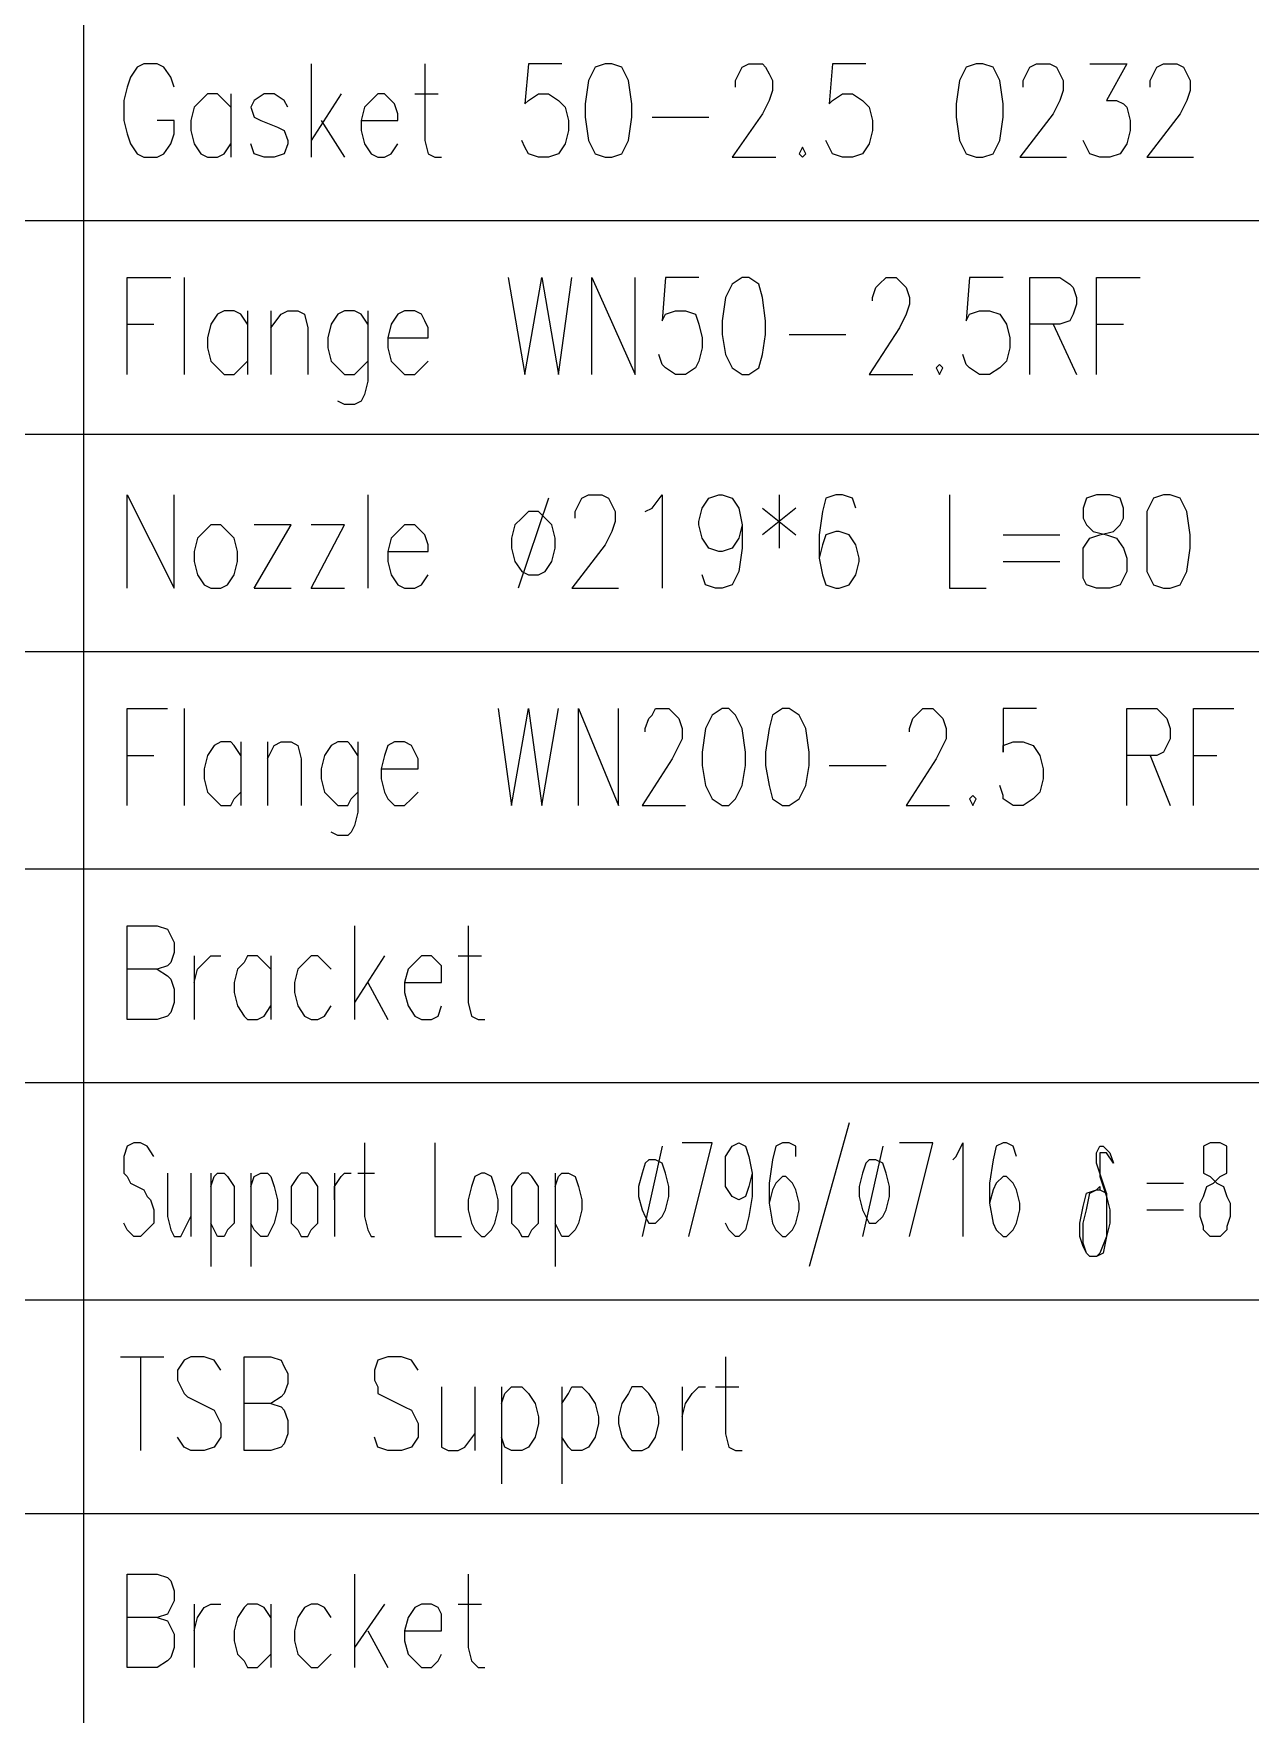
# Model space of a CAD drawing. Extents: x 13.06 to 16.25, y 9.33 to 13.85.
# Drawn here: x 15.4713 to 15.714, y 10.7747 to 11.11 of the extents above; entities that cross this region are included whole.
import ezdxf

# ---------------------------------------------------------------- set-up
doc = ezdxf.new("R2010")
doc.units = 0
doc.header["$MEASUREMENT"] = 0
doc.linetypes.add('AUSGEZOGEN', pattern=[0])
doc.layers.get('0').update_dxf_attribs({"linetype": 'AUSGEZOGEN'})

msp = doc.modelspace()

# ---------------------------------------------------------------- linework, layer by layer
for points in [[(15.48133, 11.07267), (15.48133, 11.116)], [(15.49933, 11.09933), (15.49867, 11.10133), (15.49867, 11.10133), (15.49733, 11.10333), (15.49733, 11.10333), (15.496, 11.104), (15.496, 11.104), (15.49333, 11.104), (15.49333, 11.104), (15.492, 11.10333), (15.492, 11.10333), (15.49067, 11.10133), (15.49067, 11.10133), (15.49, 11.09933), (15.49, 11.09933), (15.48933, 11.09667), (15.48933, 11.09667), (15.48933, 11.09267), (15.48933, 11.09267), (15.49, 11.09), (15.49, 11.09), (15.49067, 11.088), (15.49067, 11.088), (15.492, 11.086), (15.492, 11.086), (15.49333, 11.08533), (15.49333, 11.08533), (15.496, 11.08533), (15.496, 11.08533), (15.49733, 11.086), (15.49733, 11.086), (15.49867, 11.088), (15.49867, 11.088), (15.49933, 11.09), (15.49933, 11.09), (15.49933, 11.09267), (15.49933, 11.09267), (15.496, 11.09267)], [(15.52667, 11.104), (15.52667, 11.08533)], [(15.54933, 11.104), (15.54933, 11.08867), (15.54933, 11.08867), (15.55, 11.086), (15.55, 11.086), (15.55133, 11.08533), (15.55133, 11.08533), (15.55267, 11.08533)], [(15.57667, 11.104), (15.57, 11.104), (15.57, 11.104), (15.56933, 11.096), (15.56933, 11.096), (15.57, 11.09667), (15.57, 11.09667), (15.572, 11.098), (15.572, 11.098), (15.574, 11.098), (15.574, 11.098), (15.576, 11.09667), (15.576, 11.09667), (15.57733, 11.09533), (15.57733, 11.09533), (15.578, 11.09267), (15.578, 11.09267), (15.578, 11.09067), (15.578, 11.09067), (15.57733, 11.088), (15.57733, 11.088), (15.576, 11.086), (15.576, 11.086), (15.574, 11.08533), (15.574, 11.08533), (15.572, 11.08533), (15.572, 11.08533), (15.57, 11.086), (15.57, 11.086), (15.56933, 11.08733), (15.56933, 11.08733), (15.56867, 11.08867)], [(15.58533, 11.104), (15.58333, 11.10333), (15.58333, 11.10333), (15.582, 11.10067), (15.582, 11.10067), (15.58133, 11.096), (15.58133, 11.096), (15.58133, 11.09333), (15.58133, 11.09333), (15.582, 11.08867), (15.582, 11.08867), (15.58333, 11.086), (15.58333, 11.086), (15.58533, 11.08533), (15.58533, 11.08533), (15.58667, 11.08533), (15.58667, 11.08533), (15.58867, 11.086), (15.58867, 11.086), (15.59, 11.08867), (15.59, 11.08867), (15.59067, 11.09333), (15.59067, 11.09333), (15.59067, 11.096), (15.59067, 11.096), (15.59, 11.10067), (15.59, 11.10067), (15.58867, 11.10333), (15.58867, 11.10333), (15.58667, 11.104), (15.58667, 11.104), (15.58533, 11.104), (15.58533, 11.104)], [(15.61133, 11.09933), (15.61133, 11.10067), (15.61133, 11.10067), (15.612, 11.102), (15.612, 11.102), (15.61267, 11.10333), (15.61267, 11.10333), (15.614, 11.104), (15.614, 11.104), (15.61667, 11.104), (15.61667, 11.104), (15.61733, 11.10333), (15.61733, 11.10333), (15.618, 11.102), (15.618, 11.102), (15.61867, 11.10067), (15.61867, 11.10067), (15.61867, 11.09867), (15.61867, 11.09867), (15.618, 11.09667), (15.618, 11.09667), (15.61667, 11.094), (15.61667, 11.094), (15.61067, 11.08533), (15.61067, 11.08533), (15.61933, 11.08533)], [(15.63733, 11.104), (15.63067, 11.104), (15.63067, 11.104), (15.63, 11.096), (15.63, 11.096), (15.63067, 11.09667), (15.63067, 11.09667), (15.63267, 11.098), (15.63267, 11.098), (15.63467, 11.098), (15.63467, 11.098), (15.63667, 11.09667), (15.63667, 11.09667), (15.638, 11.09533), (15.638, 11.09533), (15.63867, 11.09267), (15.63867, 11.09267), (15.63867, 11.09067), (15.63867, 11.09067), (15.638, 11.088), (15.638, 11.088), (15.63667, 11.086), (15.63667, 11.086), (15.63467, 11.08533), (15.63467, 11.08533), (15.63267, 11.08533), (15.63267, 11.08533), (15.63067, 11.086), (15.63067, 11.086), (15.63, 11.08733), (15.63, 11.08733), (15.62933, 11.08867)], [(15.65933, 11.104), (15.65733, 11.10333), (15.65733, 11.10333), (15.656, 11.10067), (15.656, 11.10067), (15.65533, 11.096), (15.65533, 11.096), (15.65533, 11.09333), (15.65533, 11.09333), (15.656, 11.08867), (15.656, 11.08867), (15.65733, 11.086), (15.65733, 11.086), (15.65933, 11.08533), (15.65933, 11.08533), (15.66067, 11.08533), (15.66067, 11.08533), (15.66267, 11.086), (15.66267, 11.086), (15.664, 11.08867), (15.664, 11.08867), (15.66467, 11.09333), (15.66467, 11.09333), (15.66467, 11.096), (15.66467, 11.096), (15.664, 11.10067), (15.664, 11.10067), (15.66267, 11.10333), (15.66267, 11.10333), (15.66067, 11.104), (15.66067, 11.104), (15.65933, 11.104), (15.65933, 11.104)], [(15.66867, 11.09933), (15.66867, 11.10067), (15.66867, 11.10067), (15.66933, 11.102), (15.66933, 11.102), (15.67, 11.10333), (15.67, 11.10333), (15.67133, 11.104), (15.67133, 11.104), (15.674, 11.104), (15.674, 11.104), (15.67533, 11.10333), (15.67533, 11.10333), (15.676, 11.102), (15.676, 11.102), (15.67667, 11.10067), (15.67667, 11.10067), (15.67667, 11.09867), (15.67667, 11.09867), (15.676, 11.09667), (15.676, 11.09667), (15.67467, 11.094), (15.67467, 11.094), (15.668, 11.08533), (15.668, 11.08533), (15.67733, 11.08533)], [(15.682, 11.104), (15.68933, 11.104), (15.68933, 11.104), (15.68533, 11.09667), (15.68533, 11.09667), (15.68733, 11.09667), (15.68733, 11.09667), (15.68867, 11.096), (15.68867, 11.096), (15.68933, 11.09533), (15.68933, 11.09533), (15.69, 11.09267), (15.69, 11.09267), (15.69, 11.09067), (15.69, 11.09067), (15.68933, 11.088), (15.68933, 11.088), (15.688, 11.086), (15.688, 11.086), (15.686, 11.08533), (15.686, 11.08533), (15.684, 11.08533), (15.684, 11.08533), (15.682, 11.086), (15.682, 11.086), (15.68133, 11.08733), (15.68133, 11.08733), (15.68067, 11.08867)], [(15.694, 11.09933), (15.694, 11.10067), (15.694, 11.10067), (15.69467, 11.102), (15.69467, 11.102), (15.69533, 11.10333), (15.69533, 11.10333), (15.69667, 11.104), (15.69667, 11.104), (15.69933, 11.104), (15.69933, 11.104), (15.70067, 11.10333), (15.70067, 11.10333), (15.70133, 11.102), (15.70133, 11.102), (15.702, 11.10067), (15.702, 11.10067), (15.702, 11.09867), (15.702, 11.09867), (15.70133, 11.09667), (15.70133, 11.09667), (15.7, 11.094), (15.7, 11.094), (15.69333, 11.08533), (15.69333, 11.08533), (15.70267, 11.08533)], [(15.51067, 11.09533), (15.50933, 11.09667), (15.50933, 11.09667), (15.508, 11.098), (15.508, 11.098), (15.506, 11.098), (15.506, 11.098), (15.50467, 11.09667), (15.50467, 11.09667), (15.50333, 11.09533), (15.50333, 11.09533), (15.50267, 11.09267), (15.50267, 11.09267), (15.50267, 11.09067), (15.50267, 11.09067), (15.50333, 11.088), (15.50333, 11.088), (15.50467, 11.086), (15.50467, 11.086), (15.506, 11.08533), (15.506, 11.08533), (15.508, 11.08533), (15.508, 11.08533), (15.50933, 11.086), (15.50933, 11.086), (15.51067, 11.088)], [(15.51067, 11.098), (15.51067, 11.08533)], [(15.522, 11.09533), (15.52133, 11.09667), (15.52133, 11.09667), (15.51933, 11.098), (15.51933, 11.098), (15.51733, 11.098), (15.51733, 11.098), (15.51533, 11.09667), (15.51533, 11.09667), (15.51467, 11.09533), (15.51467, 11.09533), (15.51533, 11.09333), (15.51533, 11.09333), (15.51667, 11.09267), (15.51667, 11.09267), (15.52, 11.09133), (15.52, 11.09133), (15.52133, 11.09067), (15.52133, 11.09067), (15.522, 11.08867), (15.522, 11.08867), (15.522, 11.088), (15.522, 11.088), (15.52133, 11.086), (15.52133, 11.086), (15.51933, 11.08533), (15.51933, 11.08533), (15.51733, 11.08533), (15.51733, 11.08533), (15.51533, 11.086), (15.51533, 11.086), (15.51467, 11.088)], [(15.53267, 11.098), (15.52667, 11.08867)], [(15.53667, 11.09267), (15.544, 11.09267), (15.544, 11.09267), (15.544, 11.094), (15.544, 11.094), (15.54333, 11.096), (15.54333, 11.096), (15.54267, 11.09667), (15.54267, 11.09667), (15.54133, 11.098), (15.54133, 11.098), (15.54, 11.098), (15.54, 11.098), (15.53867, 11.09667), (15.53867, 11.09667), (15.53733, 11.09533), (15.53733, 11.09533), (15.53667, 11.09267), (15.53667, 11.09267), (15.53667, 11.09067), (15.53667, 11.09067), (15.53733, 11.088), (15.53733, 11.088), (15.53867, 11.086), (15.53867, 11.086), (15.54, 11.08533), (15.54, 11.08533), (15.54133, 11.08533), (15.54133, 11.08533), (15.54267, 11.086), (15.54267, 11.086), (15.544, 11.088)], [(15.54733, 11.098), (15.552, 11.098)], [(15.59467, 11.09333), (15.606, 11.09333)], [(15.52867, 11.09267), (15.53333, 11.08533)], [(15.62467, 11.08733), (15.624, 11.086), (15.624, 11.086), (15.62467, 11.08533), (15.62467, 11.08533), (15.62533, 11.086), (15.62533, 11.086), (15.62467, 11.08733), (15.62467, 11.08733)], [(16.19667, 11.07267), (15.22867, 11.07267)], [(15.48133, 11.03), (15.48133, 11.07267)], [(15.49, 11.042), (15.49, 11.06133), (15.49, 11.06133), (15.49867, 11.06133)], [(15.50133, 11.06133), (15.50133, 11.042)], [(15.566, 11.06133), (15.56933, 11.042), (15.56933, 11.042), (15.57267, 11.06133), (15.57267, 11.06133), (15.576, 11.042), (15.576, 11.042), (15.57867, 11.06133)], [(15.58267, 11.042), (15.58267, 11.06133), (15.58267, 11.06133), (15.59133, 11.042), (15.59133, 11.042), (15.59133, 11.06133)], [(15.604, 11.06133), (15.59733, 11.06133), (15.59733, 11.06133), (15.59667, 11.05267), (15.59667, 11.05267), (15.59733, 11.054), (15.59733, 11.054), (15.59933, 11.05467), (15.59933, 11.05467), (15.60133, 11.05467), (15.60133, 11.05467), (15.60333, 11.054), (15.60333, 11.054), (15.604, 11.052), (15.604, 11.052), (15.60467, 11.04933), (15.60467, 11.04933), (15.60467, 11.04733), (15.60467, 11.04733), (15.604, 11.04467), (15.604, 11.04467), (15.60333, 11.04333), (15.60333, 11.04333), (15.60133, 11.042), (15.60133, 11.042), (15.59933, 11.042), (15.59933, 11.042), (15.59733, 11.04333), (15.59733, 11.04333), (15.59667, 11.044), (15.59667, 11.044), (15.596, 11.046)], [(15.61267, 11.06133), (15.61067, 11.06), (15.61067, 11.06), (15.60933, 11.05733), (15.60933, 11.05733), (15.60867, 11.05267), (15.60867, 11.05267), (15.60867, 11.05), (15.60867, 11.05), (15.60933, 11.046), (15.60933, 11.046), (15.61067, 11.04333), (15.61067, 11.04333), (15.61267, 11.042), (15.61267, 11.042), (15.614, 11.042), (15.614, 11.042), (15.616, 11.04333), (15.616, 11.04333), (15.61667, 11.046), (15.61667, 11.046), (15.61733, 11.05), (15.61733, 11.05), (15.61733, 11.05267), (15.61733, 11.05267), (15.61667, 11.05733), (15.61667, 11.05733), (15.616, 11.06), (15.616, 11.06), (15.614, 11.06133), (15.614, 11.06133), (15.61267, 11.06133), (15.61267, 11.06133)], [(15.63867, 11.05667), (15.63867, 11.05733), (15.63867, 11.05733), (15.63933, 11.05933), (15.63933, 11.05933), (15.64, 11.06), (15.64, 11.06), (15.64133, 11.06133), (15.64133, 11.06133), (15.64333, 11.06133), (15.64333, 11.06133), (15.64467, 11.06), (15.64467, 11.06), (15.64533, 11.05933), (15.64533, 11.05933), (15.646, 11.05733), (15.646, 11.05733), (15.646, 11.056), (15.646, 11.056), (15.64533, 11.054), (15.64533, 11.054), (15.644, 11.05133), (15.644, 11.05133), (15.638, 11.042), (15.638, 11.042), (15.64667, 11.042)], [(15.66467, 11.06133), (15.658, 11.06133), (15.658, 11.06133), (15.65733, 11.05267), (15.65733, 11.05267), (15.658, 11.054), (15.658, 11.054), (15.66, 11.05467), (15.66, 11.05467), (15.662, 11.05467), (15.662, 11.05467), (15.664, 11.054), (15.664, 11.054), (15.66533, 11.052), (15.66533, 11.052), (15.666, 11.04933), (15.666, 11.04933), (15.666, 11.04733), (15.666, 11.04733), (15.66533, 11.04467), (15.66533, 11.04467), (15.664, 11.04333), (15.664, 11.04333), (15.662, 11.042), (15.662, 11.042), (15.66, 11.042), (15.66, 11.042), (15.658, 11.04333), (15.658, 11.04333), (15.65733, 11.044), (15.65733, 11.044), (15.65667, 11.046)], [(15.67, 11.042), (15.67, 11.06133), (15.67, 11.06133), (15.676, 11.06133), (15.676, 11.06133), (15.678, 11.06), (15.678, 11.06), (15.67867, 11.05933), (15.67867, 11.05933), (15.67933, 11.05733), (15.67933, 11.05733), (15.67933, 11.056), (15.67933, 11.056), (15.67867, 11.054), (15.67867, 11.054), (15.678, 11.05267), (15.678, 11.05267), (15.676, 11.052), (15.676, 11.052), (15.67, 11.052)], [(15.68333, 11.042), (15.68333, 11.06133), (15.68333, 11.06133), (15.692, 11.06133)], [(15.514, 11.052), (15.51267, 11.054), (15.51267, 11.054), (15.51133, 11.05467), (15.51133, 11.05467), (15.50933, 11.05467), (15.50933, 11.05467), (15.508, 11.054), (15.508, 11.054), (15.50667, 11.052), (15.50667, 11.052), (15.506, 11.04933), (15.506, 11.04933), (15.506, 11.04733), (15.506, 11.04733), (15.50667, 11.04467), (15.50667, 11.04467), (15.508, 11.04333), (15.508, 11.04333), (15.50933, 11.042), (15.50933, 11.042), (15.51133, 11.042), (15.51133, 11.042), (15.51267, 11.04333), (15.51267, 11.04333), (15.514, 11.04467)], [(15.514, 11.05467), (15.514, 11.042)], [(15.51867, 11.05467), (15.51867, 11.042)], [(15.51867, 11.05133), (15.52067, 11.054), (15.52067, 11.054), (15.522, 11.05467), (15.522, 11.05467), (15.524, 11.05467), (15.524, 11.05467), (15.52533, 11.054), (15.52533, 11.054), (15.526, 11.05133), (15.526, 11.05133), (15.526, 11.042)], [(15.538, 11.052), (15.53667, 11.054), (15.53667, 11.054), (15.53533, 11.05467), (15.53533, 11.05467), (15.53333, 11.05467), (15.53333, 11.05467), (15.532, 11.054), (15.532, 11.054), (15.53067, 11.052), (15.53067, 11.052), (15.53, 11.04933), (15.53, 11.04933), (15.53, 11.04733), (15.53, 11.04733), (15.53067, 11.04467), (15.53067, 11.04467), (15.532, 11.04333), (15.532, 11.04333), (15.53333, 11.042), (15.53333, 11.042), (15.53533, 11.042), (15.53533, 11.042), (15.53667, 11.04333), (15.53667, 11.04333), (15.538, 11.04467)], [(15.538, 11.05467), (15.538, 11.04067), (15.538, 11.04067), (15.53733, 11.038), (15.53733, 11.038), (15.53667, 11.03667), (15.53667, 11.03667), (15.53533, 11.036), (15.53533, 11.036), (15.53333, 11.036), (15.53333, 11.036), (15.532, 11.03667)], [(15.542, 11.04933), (15.55, 11.04933), (15.55, 11.04933), (15.55, 11.05133), (15.55, 11.05133), (15.54933, 11.05267), (15.54933, 11.05267), (15.54867, 11.054), (15.54867, 11.054), (15.54733, 11.05467), (15.54733, 11.05467), (15.54533, 11.05467), (15.54533, 11.05467), (15.544, 11.054), (15.544, 11.054), (15.54267, 11.052), (15.54267, 11.052), (15.542, 11.04933), (15.542, 11.04933), (15.542, 11.04733), (15.542, 11.04733), (15.54267, 11.04467), (15.54267, 11.04467), (15.544, 11.04333), (15.544, 11.04333), (15.54533, 11.042), (15.54533, 11.042), (15.54733, 11.042), (15.54733, 11.042), (15.54867, 11.04333), (15.54867, 11.04333), (15.55, 11.04467)], [(15.49, 11.052), (15.49533, 11.052)], [(15.622, 11.05), (15.63333, 11.05)], [(15.67467, 11.052), (15.67933, 11.042)], [(15.68333, 11.052), (15.68867, 11.052)], [(15.652, 11.044), (15.65133, 11.04333), (15.65133, 11.04333), (15.652, 11.042), (15.652, 11.042), (15.65267, 11.04333), (15.65267, 11.04333), (15.652, 11.044), (15.652, 11.044)], [(16.19667, 11.03), (15.22867, 11.03)], [(15.48133, 10.98667), (15.48133, 11.03)], [(15.49, 10.99933), (15.49, 11.018), (15.49, 11.018), (15.49933, 10.99933), (15.49933, 10.99933), (15.49933, 11.018)], [(15.538, 11.018), (15.538, 10.99933)], [(15.574, 11.01733), (15.568, 10.99933)], [(15.57933, 11.01333), (15.57933, 11.01467), (15.57933, 11.01467), (15.58, 11.016), (15.58, 11.016), (15.58067, 11.01733), (15.58067, 11.01733), (15.582, 11.018), (15.582, 11.018), (15.58467, 11.018), (15.58467, 11.018), (15.586, 11.01733), (15.586, 11.01733), (15.58667, 11.016), (15.58667, 11.016), (15.58733, 11.01467), (15.58733, 11.01467), (15.58733, 11.01267), (15.58733, 11.01267), (15.58667, 11.01067), (15.58667, 11.01067), (15.58533, 11.008), (15.58533, 11.008), (15.57867, 10.99933), (15.57867, 10.99933), (15.588, 10.99933)], [(15.59333, 11.01467), (15.59467, 11.01533), (15.59467, 11.01533), (15.59667, 11.018), (15.59667, 11.018), (15.59667, 10.99933)], [(15.61267, 11.012), (15.612, 11.00933), (15.612, 11.00933), (15.61067, 11.00733), (15.61067, 11.00733), (15.60867, 11.00667), (15.60867, 11.00667), (15.608, 11.00667), (15.608, 11.00667), (15.606, 11.00733), (15.606, 11.00733), (15.60467, 11.00933), (15.60467, 11.00933), (15.604, 11.012), (15.604, 11.012), (15.604, 11.01267), (15.604, 11.01267), (15.60467, 11.01533), (15.60467, 11.01533), (15.606, 11.01733), (15.606, 11.01733), (15.608, 11.018), (15.608, 11.018), (15.60867, 11.018), (15.60867, 11.018), (15.61067, 11.01733), (15.61067, 11.01733), (15.612, 11.01533), (15.612, 11.01533), (15.61267, 11.012), (15.61267, 11.012), (15.61267, 11.00733), (15.61267, 11.00733), (15.612, 11.00267), (15.612, 11.00267), (15.61067, 11), (15.61067, 11), (15.60867, 10.99933), (15.60867, 10.99933), (15.60733, 10.99933), (15.60733, 10.99933), (15.60533, 11), (15.60533, 11), (15.60467, 11.002)], [(15.62, 11.018), (15.62, 11.00733)], [(15.63533, 11.01533), (15.63467, 11.01733), (15.63467, 11.01733), (15.63267, 11.018), (15.63267, 11.018), (15.63133, 11.018), (15.63133, 11.018), (15.62933, 11.01733), (15.62933, 11.01733), (15.62867, 11.01467), (15.62867, 11.01467), (15.628, 11.01), (15.628, 11.01), (15.628, 11.00533), (15.628, 11.00533), (15.62867, 11.002), (15.62867, 11.002), (15.62933, 11), (15.62933, 11), (15.63133, 10.99933), (15.63133, 10.99933), (15.632, 10.99933), (15.632, 10.99933), (15.634, 11), (15.634, 11), (15.63533, 11.002), (15.63533, 11.002), (15.636, 11.00467), (15.636, 11.00467), (15.636, 11.00533), (15.636, 11.00533), (15.63533, 11.008), (15.63533, 11.008), (15.634, 11.01), (15.634, 11.01), (15.632, 11.01067), (15.632, 11.01067), (15.63133, 11.01067), (15.63133, 11.01067), (15.62933, 11.01), (15.62933, 11.01), (15.62867, 11.008), (15.62867, 11.008), (15.628, 11.00533)], [(15.654, 11.018), (15.654, 10.99933), (15.654, 10.99933), (15.66133, 10.99933)], [(15.68333, 11.018), (15.68133, 11.01733), (15.68133, 11.01733), (15.68067, 11.01533), (15.68067, 11.01533), (15.68067, 11.01333), (15.68067, 11.01333), (15.68133, 11.012), (15.68133, 11.012), (15.68267, 11.01067), (15.68267, 11.01067), (15.68533, 11.01), (15.68533, 11.01), (15.68733, 11.00933), (15.68733, 11.00933), (15.68867, 11.00733), (15.68867, 11.00733), (15.68933, 11.00533), (15.68933, 11.00533), (15.68933, 11.00267), (15.68933, 11.00267), (15.68867, 11.00133), (15.68867, 11.00133), (15.688, 11), (15.688, 11), (15.686, 10.99933), (15.686, 10.99933), (15.68333, 10.99933), (15.68333, 10.99933), (15.68133, 11), (15.68133, 11), (15.68067, 11.00133), (15.68067, 11.00133), (15.68067, 11.00733), (15.68067, 11.00733), (15.682, 11.00933), (15.682, 11.00933), (15.684, 11.01), (15.684, 11.01), (15.68667, 11.01067), (15.68667, 11.01067), (15.688, 11.012), (15.688, 11.012), (15.68867, 11.01333), (15.68867, 11.01333), (15.68867, 11.01533), (15.68867, 11.01533), (15.688, 11.01733), (15.688, 11.01733), (15.686, 11.018), (15.686, 11.018), (15.68333, 11.018), (15.68333, 11.018)], [(15.69667, 11.018), (15.69467, 11.01733), (15.69467, 11.01733), (15.69333, 11.01467), (15.69333, 11.01467), (15.69333, 11.00267), (15.69333, 11.00267), (15.69467, 11), (15.69467, 11), (15.69667, 10.99933), (15.69667, 10.99933), (15.698, 10.99933), (15.698, 10.99933), (15.7, 11), (15.7, 11), (15.70133, 11.00267), (15.70133, 11.00267), (15.702, 11.00733), (15.702, 11.00733), (15.702, 11.01), (15.702, 11.01), (15.70133, 11.01467), (15.70133, 11.01467), (15.7, 11.01733), (15.7, 11.01733), (15.698, 11.018), (15.698, 11.018), (15.69667, 11.018), (15.69667, 11.018)], [(15.57, 11.01467), (15.56867, 11.01333), (15.56867, 11.01333), (15.56733, 11.012), (15.56733, 11.012), (15.56667, 11.00933), (15.56667, 11.00933), (15.56667, 11.00733), (15.56667, 11.00733), (15.56733, 11.00467), (15.56733, 11.00467), (15.56867, 11.00267), (15.56867, 11.00267), (15.57, 11.002), (15.57, 11.002), (15.572, 11.002), (15.572, 11.002), (15.57333, 11.00267), (15.57333, 11.00267), (15.57467, 11.00467), (15.57467, 11.00467), (15.57533, 11.00733), (15.57533, 11.00733), (15.57533, 11.00933), (15.57533, 11.00933), (15.57467, 11.012), (15.57467, 11.012), (15.57333, 11.01333), (15.57333, 11.01333), (15.572, 11.01467), (15.572, 11.01467), (15.57, 11.01467), (15.57, 11.01467)], [(15.61667, 11.01533), (15.62333, 11.01)], [(15.62333, 11.01533), (15.61667, 11.01)], [(15.50667, 11.012), (15.50533, 11.01067), (15.50533, 11.01067), (15.504, 11.00933), (15.504, 11.00933), (15.50333, 11.00667), (15.50333, 11.00667), (15.50333, 11.00467), (15.50333, 11.00467), (15.504, 11.002), (15.504, 11.002), (15.50533, 11), (15.50533, 11), (15.50667, 10.99933), (15.50667, 10.99933), (15.50867, 10.99933), (15.50867, 10.99933), (15.51, 11), (15.51, 11), (15.51133, 11.002), (15.51133, 11.002), (15.512, 11.00467), (15.512, 11.00467), (15.512, 11.00667), (15.512, 11.00667), (15.51133, 11.00933), (15.51133, 11.00933), (15.51, 11.01067), (15.51, 11.01067), (15.50867, 11.012), (15.50867, 11.012), (15.50667, 11.012), (15.50667, 11.012)], [(15.51533, 10.99933), (15.52267, 11.012), (15.52267, 11.012), (15.51533, 11.012)], [(15.52667, 10.99933), (15.53333, 11.012), (15.53333, 11.012), (15.52667, 11.012)], [(15.542, 11.00667), (15.55, 11.00667), (15.55, 11.00667), (15.55, 11.008), (15.55, 11.008), (15.54933, 11.01), (15.54933, 11.01), (15.54867, 11.01067), (15.54867, 11.01067), (15.54733, 11.012), (15.54733, 11.012), (15.54533, 11.012), (15.54533, 11.012), (15.544, 11.01067), (15.544, 11.01067), (15.54267, 11.00933), (15.54267, 11.00933), (15.542, 11.00667), (15.542, 11.00667), (15.542, 11.00467), (15.542, 11.00467), (15.54267, 11.002), (15.54267, 11.002), (15.544, 11), (15.544, 11), (15.54533, 10.99933), (15.54533, 10.99933), (15.54733, 10.99933), (15.54733, 10.99933), (15.54867, 11), (15.54867, 11), (15.55, 11.002)], [(15.66467, 11.01), (15.676, 11.01)], [(15.66467, 11.00467), (15.676, 11.00467)], [(15.51533, 10.99933), (15.52267, 10.99933)], [(15.52667, 10.99933), (15.53333, 10.99933)], [(16.19667, 10.98667), (15.22867, 10.98667)], [(15.48133, 10.94333), (15.48133, 10.98667)], [(15.49, 10.956), (15.49, 10.97533), (15.49, 10.97533), (15.498, 10.97533)], [(15.50133, 10.97533), (15.50133, 10.956)], [(15.564, 10.97533), (15.56667, 10.956), (15.56667, 10.956), (15.57, 10.97533), (15.57, 10.97533), (15.57267, 10.956), (15.57267, 10.956), (15.576, 10.97533)], [(15.58, 10.956), (15.58, 10.97533), (15.58, 10.97533), (15.588, 10.956), (15.588, 10.956), (15.588, 10.97533)], [(15.59333, 10.97067), (15.59333, 10.97133), (15.59333, 10.97133), (15.594, 10.97333), (15.594, 10.97333), (15.59467, 10.974), (15.59467, 10.974), (15.59533, 10.97533), (15.59533, 10.97533), (15.598, 10.97533), (15.598, 10.97533), (15.59933, 10.974), (15.59933, 10.974), (15.6, 10.97333), (15.6, 10.97333), (15.60067, 10.97133), (15.60067, 10.97133), (15.60067, 10.96933), (15.60067, 10.96933), (15.6, 10.968), (15.6, 10.968), (15.59867, 10.96533), (15.59867, 10.96533), (15.59267, 10.956), (15.59267, 10.956), (15.60133, 10.956)], [(15.60867, 10.97533), (15.60667, 10.974), (15.60667, 10.974), (15.60533, 10.97133), (15.60533, 10.97133), (15.60467, 10.96667), (15.60467, 10.96667), (15.60467, 10.964), (15.60467, 10.964), (15.60533, 10.96), (15.60533, 10.96), (15.60667, 10.95733), (15.60667, 10.95733), (15.60867, 10.956), (15.60867, 10.956), (15.61, 10.956), (15.61, 10.956), (15.61133, 10.95733), (15.61133, 10.95733), (15.61267, 10.96), (15.61267, 10.96), (15.61333, 10.964), (15.61333, 10.964), (15.61333, 10.96667), (15.61333, 10.96667), (15.61267, 10.97133), (15.61267, 10.97133), (15.61133, 10.974), (15.61133, 10.974), (15.61, 10.97533), (15.61, 10.97533), (15.60867, 10.97533), (15.60867, 10.97533)], [(15.62067, 10.97533), (15.61867, 10.974), (15.61867, 10.974), (15.618, 10.97133), (15.618, 10.97133), (15.61733, 10.96667), (15.61733, 10.96667), (15.61733, 10.964), (15.61733, 10.964), (15.618, 10.96), (15.618, 10.96), (15.61867, 10.95733), (15.61867, 10.95733), (15.62067, 10.956), (15.62067, 10.956), (15.622, 10.956), (15.622, 10.956), (15.624, 10.95733), (15.624, 10.95733), (15.62533, 10.96), (15.62533, 10.96), (15.626, 10.964), (15.626, 10.964), (15.626, 10.96667), (15.626, 10.96667), (15.62533, 10.97133), (15.62533, 10.97133), (15.624, 10.974), (15.624, 10.974), (15.622, 10.97533), (15.622, 10.97533), (15.62067, 10.97533), (15.62067, 10.97533)], [(15.646, 10.97067), (15.646, 10.97133), (15.646, 10.97133), (15.64667, 10.97333), (15.64667, 10.97333), (15.64733, 10.974), (15.64733, 10.974), (15.64867, 10.97533), (15.64867, 10.97533), (15.65067, 10.97533), (15.65067, 10.97533), (15.652, 10.974), (15.652, 10.974), (15.65267, 10.97333), (15.65267, 10.97333), (15.65333, 10.97133), (15.65333, 10.97133), (15.65333, 10.96933), (15.65333, 10.96933), (15.65267, 10.968), (15.65267, 10.968), (15.65133, 10.96533), (15.65133, 10.96533), (15.64533, 10.956), (15.64533, 10.956), (15.654, 10.956)], [(15.67133, 10.97533), (15.66467, 10.97533), (15.66467, 10.97533), (15.66467, 10.96667), (15.66467, 10.96667), (15.66467, 10.968), (15.66467, 10.968), (15.66667, 10.96867), (15.66667, 10.96867), (15.66867, 10.96867), (15.66867, 10.96867), (15.67067, 10.968), (15.67067, 10.968), (15.672, 10.966), (15.672, 10.966), (15.67267, 10.96333), (15.67267, 10.96333), (15.67267, 10.96133), (15.67267, 10.96133), (15.672, 10.95867), (15.672, 10.95867), (15.67067, 10.95733), (15.67067, 10.95733), (15.66867, 10.956), (15.66867, 10.956), (15.66667, 10.956), (15.66667, 10.956), (15.66467, 10.95733), (15.66467, 10.95733), (15.66467, 10.958), (15.66467, 10.958), (15.664, 10.96)], [(15.68933, 10.956), (15.68933, 10.97533), (15.68933, 10.97533), (15.69533, 10.97533), (15.69533, 10.97533), (15.69667, 10.974), (15.69667, 10.974), (15.69733, 10.97333), (15.69733, 10.97333), (15.698, 10.97133), (15.698, 10.97133), (15.698, 10.96933), (15.698, 10.96933), (15.69733, 10.968), (15.69733, 10.968), (15.69667, 10.96667), (15.69667, 10.96667), (15.69533, 10.966), (15.69533, 10.966), (15.68933, 10.966)], [(15.70267, 10.956), (15.70267, 10.97533), (15.70267, 10.97533), (15.71067, 10.97533)], [(15.49, 10.966), (15.49533, 10.966)], [(15.51267, 10.966), (15.51133, 10.968), (15.51133, 10.968), (15.51067, 10.96867), (15.51067, 10.96867), (15.50867, 10.96867), (15.50867, 10.96867), (15.50733, 10.968), (15.50733, 10.968), (15.506, 10.966), (15.506, 10.966), (15.50533, 10.96333), (15.50533, 10.96333), (15.50533, 10.96133), (15.50533, 10.96133), (15.506, 10.95867), (15.506, 10.95867), (15.50733, 10.95733), (15.50733, 10.95733), (15.50867, 10.956), (15.50867, 10.956), (15.51067, 10.956), (15.51067, 10.956), (15.51133, 10.95733), (15.51133, 10.95733), (15.51267, 10.95867)], [(15.51267, 10.96867), (15.51267, 10.956)], [(15.518, 10.96867), (15.518, 10.956)], [(15.518, 10.96533), (15.51933, 10.968), (15.51933, 10.968), (15.52067, 10.96867), (15.52067, 10.96867), (15.52267, 10.96867), (15.52267, 10.96867), (15.524, 10.968), (15.524, 10.968), (15.52467, 10.96533), (15.52467, 10.96533), (15.52467, 10.956)], [(15.536, 10.966), (15.53467, 10.968), (15.53467, 10.968), (15.534, 10.96867), (15.534, 10.96867), (15.532, 10.96867), (15.532, 10.96867), (15.53067, 10.968), (15.53067, 10.968), (15.52933, 10.966), (15.52933, 10.966), (15.52867, 10.96333), (15.52867, 10.96333), (15.52867, 10.96133), (15.52867, 10.96133), (15.52933, 10.95867), (15.52933, 10.95867), (15.53067, 10.95733), (15.53067, 10.95733), (15.532, 10.956), (15.532, 10.956), (15.534, 10.956), (15.534, 10.956), (15.53467, 10.95733), (15.53467, 10.95733), (15.536, 10.95867)], [(15.536, 10.96867), (15.536, 10.95467), (15.536, 10.95467), (15.53533, 10.952), (15.53533, 10.952), (15.53467, 10.95067), (15.53467, 10.95067), (15.534, 10.95), (15.534, 10.95), (15.532, 10.95), (15.532, 10.95), (15.53067, 10.95067)], [(15.54067, 10.96333), (15.548, 10.96333), (15.548, 10.96333), (15.548, 10.96533), (15.548, 10.96533), (15.54733, 10.96667), (15.54733, 10.96667), (15.54667, 10.968), (15.54667, 10.968), (15.54533, 10.96867), (15.54533, 10.96867), (15.54333, 10.96867), (15.54333, 10.96867), (15.542, 10.968), (15.542, 10.968), (15.54133, 10.966), (15.54133, 10.966), (15.54067, 10.96333), (15.54067, 10.96333), (15.54067, 10.96133), (15.54067, 10.96133), (15.54133, 10.95867), (15.54133, 10.95867), (15.542, 10.95733), (15.542, 10.95733), (15.54333, 10.956), (15.54333, 10.956), (15.54533, 10.956), (15.54533, 10.956), (15.54667, 10.95733), (15.54667, 10.95733), (15.548, 10.95867)], [(15.694, 10.966), (15.698, 10.956)], [(15.70267, 10.966), (15.70733, 10.966)], [(15.63, 10.964), (15.64133, 10.964)], [(15.65867, 10.958), (15.658, 10.95733), (15.658, 10.95733), (15.65867, 10.956), (15.65867, 10.956), (15.65933, 10.95733), (15.65933, 10.95733), (15.65867, 10.958), (15.65867, 10.958)], [(16.19667, 10.94333), (15.22867, 10.94333)], [(15.48133, 10.90067), (15.48133, 10.94333)], [(15.49, 10.91333), (15.49, 10.932), (15.49, 10.932), (15.496, 10.932), (15.496, 10.932), (15.498, 10.93133), (15.498, 10.93133), (15.49867, 10.93), (15.49867, 10.93), (15.49933, 10.92867), (15.49933, 10.92867), (15.49933, 10.92667), (15.49933, 10.92667), (15.49867, 10.92467), (15.49867, 10.92467), (15.498, 10.924), (15.498, 10.924), (15.496, 10.92333), (15.496, 10.92333), (15.49, 10.92333)], [(15.53533, 10.932), (15.53533, 10.91333)], [(15.558, 10.932), (15.558, 10.91667), (15.558, 10.91667), (15.55867, 10.914), (15.55867, 10.914), (15.56, 10.91333), (15.56, 10.91333), (15.56133, 10.91333)], [(15.50333, 10.926), (15.50333, 10.91333)], [(15.50333, 10.92067), (15.504, 10.92333), (15.504, 10.92333), (15.50533, 10.92467), (15.50533, 10.92467), (15.50667, 10.926), (15.50667, 10.926), (15.50867, 10.926)], [(15.51867, 10.92333), (15.51733, 10.92467), (15.51733, 10.92467), (15.516, 10.926), (15.516, 10.926), (15.514, 10.926), (15.514, 10.926), (15.51333, 10.92467), (15.51333, 10.92467), (15.512, 10.92333), (15.512, 10.92333), (15.51133, 10.92067), (15.51133, 10.92067), (15.51133, 10.91867), (15.51133, 10.91867), (15.512, 10.916), (15.512, 10.916), (15.51333, 10.914), (15.51333, 10.914), (15.514, 10.91333), (15.514, 10.91333), (15.516, 10.91333), (15.516, 10.91333), (15.51733, 10.914), (15.51733, 10.914), (15.51867, 10.916)], [(15.51867, 10.926), (15.51867, 10.91333)], [(15.53067, 10.92333), (15.52933, 10.92467), (15.52933, 10.92467), (15.528, 10.926), (15.528, 10.926), (15.52667, 10.926), (15.52667, 10.926), (15.52533, 10.92467), (15.52533, 10.92467), (15.524, 10.92333), (15.524, 10.92333), (15.52333, 10.92067), (15.52333, 10.92067), (15.52333, 10.91867), (15.52333, 10.91867), (15.524, 10.916), (15.524, 10.916), (15.52533, 10.914), (15.52533, 10.914), (15.52667, 10.91333), (15.52667, 10.91333), (15.528, 10.91333), (15.528, 10.91333), (15.52933, 10.914), (15.52933, 10.914), (15.53067, 10.916)], [(15.54133, 10.926), (15.53533, 10.91667)], [(15.54533, 10.92067), (15.55267, 10.92067), (15.55267, 10.92067), (15.55267, 10.922), (15.55267, 10.922), (15.55267, 10.924), (15.55267, 10.924), (15.552, 10.92467), (15.552, 10.92467), (15.55067, 10.926), (15.55067, 10.926), (15.54867, 10.926), (15.54867, 10.926), (15.54733, 10.92467), (15.54733, 10.92467), (15.546, 10.92333), (15.546, 10.92333), (15.54533, 10.92067), (15.54533, 10.92067), (15.54533, 10.91867), (15.54533, 10.91867), (15.546, 10.916), (15.546, 10.916), (15.54733, 10.914), (15.54733, 10.914), (15.54867, 10.91333), (15.54867, 10.91333), (15.55067, 10.91333), (15.55067, 10.91333), (15.552, 10.914), (15.552, 10.914), (15.55267, 10.916)], [(15.556, 10.926), (15.56067, 10.926)], [(15.496, 10.92333), (15.498, 10.922), (15.498, 10.922), (15.49867, 10.92133), (15.49867, 10.92133), (15.49933, 10.91933), (15.49933, 10.91933), (15.49933, 10.91667), (15.49933, 10.91667), (15.49867, 10.91467), (15.49867, 10.91467), (15.498, 10.914), (15.498, 10.914), (15.496, 10.91333), (15.496, 10.91333), (15.49, 10.91333)], [(15.538, 10.92067), (15.542, 10.91333)], [(16.19667, 10.90067), (15.22867, 10.90067)], [(15.48133, 10.85733), (15.48133, 10.90067)], [(15.634, 10.89267), (15.626, 10.864)], [(15.49533, 10.886), (15.494, 10.888), (15.494, 10.888), (15.49267, 10.88867), (15.49267, 10.88867), (15.49133, 10.88867), (15.49133, 10.88867), (15.49, 10.888), (15.49, 10.888), (15.48933, 10.886), (15.48933, 10.886), (15.48933, 10.88267), (15.48933, 10.88267), (15.49, 10.882), (15.49, 10.882), (15.49067, 10.88067), (15.49067, 10.88067), (15.49333, 10.87933), (15.49333, 10.87933), (15.494, 10.878), (15.494, 10.878), (15.49467, 10.87733), (15.49467, 10.87733), (15.49533, 10.87533), (15.49533, 10.87533), (15.49533, 10.87267), (15.49533, 10.87267), (15.494, 10.87133), (15.494, 10.87133), (15.49267, 10.87), (15.49267, 10.87), (15.49133, 10.87), (15.49133, 10.87), (15.49, 10.87133), (15.49, 10.87133), (15.48933, 10.87267)], [(15.53733, 10.88867), (15.53733, 10.874), (15.53733, 10.874), (15.538, 10.87133), (15.538, 10.87133), (15.53867, 10.87), (15.53867, 10.87), (15.53933, 10.87)], [(15.55133, 10.88867), (15.55133, 10.87), (15.55133, 10.87), (15.55667, 10.87)], [(15.602, 10.87), (15.60667, 10.88867), (15.60667, 10.88867), (15.60067, 10.88867)], [(15.61467, 10.88267), (15.614, 10.88), (15.614, 10.88), (15.61333, 10.878), (15.61333, 10.878), (15.612, 10.87733), (15.612, 10.87733), (15.61067, 10.878), (15.61067, 10.878), (15.60933, 10.88), (15.60933, 10.88), (15.60933, 10.886), (15.60933, 10.886), (15.61067, 10.888), (15.61067, 10.888), (15.612, 10.88867), (15.612, 10.88867), (15.61333, 10.888), (15.61333, 10.888), (15.614, 10.886), (15.614, 10.886), (15.61467, 10.88267), (15.61467, 10.88267), (15.61467, 10.878), (15.61467, 10.878), (15.614, 10.874), (15.614, 10.874), (15.61333, 10.87133), (15.61333, 10.87133), (15.612, 10.87), (15.612, 10.87), (15.61133, 10.87), (15.61133, 10.87), (15.61, 10.87133), (15.61, 10.87133), (15.60933, 10.87267)], [(15.62333, 10.886), (15.62333, 10.888), (15.62333, 10.888), (15.622, 10.88867), (15.622, 10.88867), (15.62067, 10.88867), (15.62067, 10.88867), (15.61933, 10.888), (15.61933, 10.888), (15.61867, 10.88533), (15.61867, 10.88533), (15.618, 10.88067), (15.618, 10.88067), (15.618, 10.87667), (15.618, 10.87667), (15.61867, 10.87267), (15.61867, 10.87267), (15.61933, 10.87133), (15.61933, 10.87133), (15.62067, 10.87), (15.62067, 10.87), (15.62133, 10.87), (15.62133, 10.87), (15.62267, 10.87133), (15.62267, 10.87133), (15.62333, 10.87267), (15.62333, 10.87267), (15.624, 10.87533), (15.624, 10.87533), (15.624, 10.87667), (15.624, 10.87667), (15.62333, 10.87933), (15.62333, 10.87933), (15.62267, 10.88067), (15.62267, 10.88067), (15.62133, 10.882), (15.62133, 10.882), (15.62067, 10.882), (15.62067, 10.882), (15.61933, 10.88067), (15.61933, 10.88067), (15.61867, 10.87933), (15.61867, 10.87933), (15.618, 10.87667)], [(15.646, 10.87), (15.65067, 10.88867), (15.65067, 10.88867), (15.644, 10.88867)], [(15.65467, 10.88533), (15.65533, 10.886), (15.65533, 10.886), (15.65667, 10.88867), (15.65667, 10.88867), (15.65667, 10.87)], [(15.66733, 10.886), (15.66667, 10.888), (15.66667, 10.888), (15.66533, 10.88867), (15.66533, 10.88867), (15.66467, 10.88867), (15.66467, 10.88867), (15.66333, 10.888), (15.66333, 10.888), (15.66267, 10.88533), (15.66267, 10.88533), (15.662, 10.88067), (15.662, 10.88067), (15.662, 10.87667), (15.662, 10.87667), (15.66267, 10.87267), (15.66267, 10.87267), (15.66333, 10.87133), (15.66333, 10.87133), (15.66467, 10.87), (15.66467, 10.87), (15.66533, 10.87), (15.66533, 10.87), (15.66667, 10.87133), (15.66667, 10.87133), (15.66733, 10.87267), (15.66733, 10.87267), (15.668, 10.87533), (15.668, 10.87533), (15.668, 10.87667), (15.668, 10.87667), (15.66733, 10.87933), (15.66733, 10.87933), (15.66667, 10.88067), (15.66667, 10.88067), (15.66533, 10.882), (15.66533, 10.882), (15.66467, 10.882), (15.66467, 10.882), (15.66333, 10.88067), (15.66333, 10.88067), (15.66267, 10.87933), (15.66267, 10.87933), (15.662, 10.87667)], [(15.706, 10.88867), (15.70467, 10.888), (15.70467, 10.888), (15.70467, 10.88267), (15.70467, 10.88267), (15.706, 10.882), (15.706, 10.882), (15.70733, 10.88067), (15.70733, 10.88067), (15.70867, 10.88), (15.70867, 10.88), (15.70933, 10.878), (15.70933, 10.878), (15.71, 10.87667), (15.71, 10.87667), (15.71, 10.874), (15.71, 10.874), (15.70933, 10.872), (15.70933, 10.872), (15.70933, 10.87133), (15.70933, 10.87133), (15.708, 10.87), (15.708, 10.87), (15.706, 10.87), (15.706, 10.87), (15.70467, 10.87133), (15.70467, 10.87133), (15.70467, 10.872), (15.70467, 10.872), (15.704, 10.874), (15.704, 10.874), (15.704, 10.87667), (15.704, 10.87667), (15.70467, 10.878), (15.70467, 10.878), (15.70533, 10.88), (15.70533, 10.88), (15.70667, 10.88067), (15.70667, 10.88067), (15.708, 10.882), (15.708, 10.882), (15.70933, 10.88267), (15.70933, 10.88267), (15.70933, 10.888), (15.70933, 10.888), (15.708, 10.88867), (15.708, 10.88867), (15.706, 10.88867), (15.706, 10.88867)], [(15.594, 10.88533), (15.59333, 10.88467), (15.59333, 10.88467), (15.59267, 10.88267), (15.59267, 10.88267), (15.592, 10.88), (15.592, 10.88), (15.592, 10.878), (15.592, 10.878), (15.59267, 10.87533), (15.59267, 10.87533), (15.59333, 10.874), (15.59333, 10.874), (15.594, 10.87267), (15.594, 10.87267), (15.59533, 10.87267), (15.59533, 10.87267), (15.59667, 10.874), (15.59667, 10.874), (15.59733, 10.87533), (15.59733, 10.87533), (15.598, 10.878), (15.598, 10.878), (15.598, 10.88), (15.598, 10.88), (15.59733, 10.88267), (15.59733, 10.88267), (15.59667, 10.88467), (15.59667, 10.88467), (15.59533, 10.88533), (15.59533, 10.88533), (15.594, 10.88533), (15.594, 10.88533)], [(15.59667, 10.888), (15.59267, 10.87)], [(15.638, 10.88533), (15.63733, 10.88467), (15.63733, 10.88467), (15.63667, 10.88267), (15.63667, 10.88267), (15.636, 10.88), (15.636, 10.88), (15.636, 10.878), (15.636, 10.878), (15.63667, 10.87533), (15.63667, 10.87533), (15.63733, 10.874), (15.63733, 10.874), (15.638, 10.87267), (15.638, 10.87267), (15.63933, 10.87267), (15.63933, 10.87267), (15.64067, 10.874), (15.64067, 10.874), (15.64133, 10.87533), (15.64133, 10.87533), (15.642, 10.878), (15.642, 10.878), (15.642, 10.88), (15.642, 10.88), (15.64133, 10.88267), (15.64133, 10.88267), (15.64067, 10.88467), (15.64067, 10.88467), (15.63933, 10.88533), (15.63933, 10.88533), (15.638, 10.88533), (15.638, 10.88533)], [(15.64067, 10.888), (15.63667, 10.87)], [(15.682, 10.866), (15.68133, 10.86667), (15.68133, 10.86667), (15.68067, 10.868), (15.68067, 10.868), (15.68, 10.87), (15.68, 10.87), (15.68, 10.87267), (15.68, 10.87267), (15.68067, 10.876), (15.68067, 10.876), (15.68133, 10.87867), (15.68133, 10.87867), (15.68333, 10.87933), (15.68333, 10.87933), (15.684, 10.87933), (15.684, 10.87933), (15.68533, 10.87867), (15.68533, 10.87867), (15.684, 10.88267), (15.684, 10.88267), (15.68333, 10.88467), (15.68333, 10.88467), (15.68333, 10.88667), (15.68333, 10.88667), (15.684, 10.888), (15.684, 10.888), (15.68467, 10.888), (15.68467, 10.888), (15.686, 10.88667), (15.686, 10.88667), (15.68667, 10.88467), (15.68667, 10.88467), (15.68533, 10.88667), (15.68533, 10.88667), (15.684, 10.88667), (15.684, 10.88667), (15.684, 10.886), (15.684, 10.886), (15.684, 10.882), (15.684, 10.882), (15.68533, 10.878), (15.68533, 10.878), (15.68533, 10.87), (15.68533, 10.87), (15.684, 10.86667), (15.684, 10.86667), (15.68333, 10.866), (15.68333, 10.866), (15.682, 10.866), (15.682, 10.866)], [(15.498, 10.88267), (15.498, 10.874), (15.498, 10.874), (15.49867, 10.87133), (15.49867, 10.87133), (15.49933, 10.87), (15.49933, 10.87), (15.50067, 10.87), (15.50067, 10.87), (15.50133, 10.87133), (15.50133, 10.87133), (15.50267, 10.874)], [(15.50267, 10.88267), (15.50267, 10.87)], [(15.50667, 10.88267), (15.50667, 10.864)], [(15.50667, 10.88), (15.50733, 10.882), (15.50733, 10.882), (15.508, 10.88267), (15.508, 10.88267), (15.50933, 10.88267), (15.50933, 10.88267), (15.51, 10.882), (15.51, 10.882), (15.51133, 10.88), (15.51133, 10.88), (15.51133, 10.87267), (15.51133, 10.87267), (15.51, 10.87133), (15.51, 10.87133), (15.50933, 10.87), (15.50933, 10.87), (15.508, 10.87), (15.508, 10.87), (15.50733, 10.87133), (15.50733, 10.87133), (15.50667, 10.87267)], [(15.51467, 10.88267), (15.51467, 10.864)], [(15.51467, 10.88), (15.51533, 10.882), (15.51533, 10.882), (15.51667, 10.88267), (15.51667, 10.88267), (15.518, 10.88267), (15.518, 10.88267), (15.51867, 10.882), (15.51867, 10.882), (15.51933, 10.88), (15.51933, 10.88), (15.52, 10.87733), (15.52, 10.87733), (15.52, 10.87533), (15.52, 10.87533), (15.51933, 10.87267), (15.51933, 10.87267), (15.51867, 10.87133), (15.51867, 10.87133), (15.518, 10.87), (15.518, 10.87), (15.51667, 10.87), (15.51667, 10.87), (15.51533, 10.87133), (15.51533, 10.87133), (15.51467, 10.87267)], [(15.52467, 10.88267), (15.524, 10.882), (15.524, 10.882), (15.52267, 10.88), (15.52267, 10.88), (15.52267, 10.87267), (15.52267, 10.87267), (15.524, 10.87133), (15.524, 10.87133), (15.52467, 10.87), (15.52467, 10.87), (15.526, 10.87), (15.526, 10.87), (15.52667, 10.87133), (15.52667, 10.87133), (15.528, 10.87267), (15.528, 10.87267), (15.528, 10.88), (15.528, 10.88), (15.52667, 10.882), (15.52667, 10.882), (15.526, 10.88267), (15.526, 10.88267), (15.52467, 10.88267), (15.52467, 10.88267)], [(15.53133, 10.88267), (15.53133, 10.87)], [(15.53133, 10.87733), (15.53133, 10.88), (15.53133, 10.88), (15.53267, 10.882), (15.53267, 10.882), (15.53333, 10.88267), (15.53333, 10.88267), (15.53467, 10.88267)], [(15.536, 10.88267), (15.53933, 10.88267)], [(15.56067, 10.88267), (15.55933, 10.882), (15.55933, 10.882), (15.55867, 10.88), (15.55867, 10.88), (15.558, 10.87733), (15.558, 10.87733), (15.558, 10.87533), (15.558, 10.87533), (15.55867, 10.87267), (15.55867, 10.87267), (15.55933, 10.87133), (15.55933, 10.87133), (15.56067, 10.87), (15.56067, 10.87), (15.56133, 10.87), (15.56133, 10.87), (15.56267, 10.87133), (15.56267, 10.87133), (15.56333, 10.87267), (15.56333, 10.87267), (15.564, 10.87533), (15.564, 10.87533), (15.564, 10.87733), (15.564, 10.87733), (15.56333, 10.88), (15.56333, 10.88), (15.56267, 10.882), (15.56267, 10.882), (15.56133, 10.88267), (15.56133, 10.88267), (15.56067, 10.88267), (15.56067, 10.88267)], [(15.56867, 10.88267), (15.568, 10.882), (15.568, 10.882), (15.56667, 10.88), (15.56667, 10.88), (15.56667, 10.87267), (15.56667, 10.87267), (15.568, 10.87133), (15.568, 10.87133), (15.56867, 10.87), (15.56867, 10.87), (15.57, 10.87), (15.57, 10.87), (15.57067, 10.87133), (15.57067, 10.87133), (15.572, 10.87267), (15.572, 10.87267), (15.572, 10.88), (15.572, 10.88), (15.57067, 10.882), (15.57067, 10.882), (15.57, 10.88267), (15.57, 10.88267), (15.56867, 10.88267), (15.56867, 10.88267)], [(15.57533, 10.88267), (15.57533, 10.864)], [(15.57533, 10.88), (15.576, 10.882), (15.576, 10.882), (15.57667, 10.88267), (15.57667, 10.88267), (15.578, 10.88267), (15.578, 10.88267), (15.57933, 10.882), (15.57933, 10.882), (15.58, 10.88), (15.58, 10.88), (15.58067, 10.87733), (15.58067, 10.87733), (15.58067, 10.87533), (15.58067, 10.87533), (15.58, 10.87267), (15.58, 10.87267), (15.57933, 10.87133), (15.57933, 10.87133), (15.578, 10.87), (15.578, 10.87), (15.57667, 10.87), (15.57667, 10.87), (15.576, 10.87133), (15.576, 10.87133), (15.57533, 10.87267)], [(15.68133, 10.86667), (15.68067, 10.86867), (15.68067, 10.86867), (15.68067, 10.87267), (15.68067, 10.87267), (15.68133, 10.87533), (15.68133, 10.87533), (15.682, 10.87867), (15.682, 10.87867), (15.68333, 10.87933), (15.68333, 10.87933), (15.684, 10.88), (15.684, 10.88), (15.684, 10.87933), (15.684, 10.87933), (15.68533, 10.87867), (15.68533, 10.87867), (15.68533, 10.878), (15.68533, 10.878), (15.686, 10.87533), (15.686, 10.87533), (15.686, 10.87267), (15.686, 10.87267), (15.68533, 10.87), (15.68533, 10.87), (15.68467, 10.86667), (15.68467, 10.86667), (15.68333, 10.866)], [(15.69333, 10.88067), (15.70067, 10.88067)], [(15.69333, 10.87533), (15.70067, 10.87533)], [(16.19667, 10.85733), (15.22867, 10.85733)], [(15.48133, 10.81467), (15.48133, 10.85733)], [(15.48867, 10.846), (15.49733, 10.846)], [(15.49267, 10.846), (15.49267, 10.82733)], [(15.50867, 10.84333), (15.50733, 10.84533), (15.50733, 10.84533), (15.50533, 10.846), (15.50533, 10.846), (15.50267, 10.846), (15.50267, 10.846), (15.50133, 10.84533), (15.50133, 10.84533), (15.5, 10.84333), (15.5, 10.84333), (15.5, 10.84133), (15.5, 10.84133), (15.50067, 10.84), (15.50067, 10.84), (15.50133, 10.83867), (15.50133, 10.83867), (15.502, 10.838), (15.502, 10.838), (15.506, 10.836), (15.506, 10.836), (15.50733, 10.83533), (15.50733, 10.83533), (15.508, 10.834), (15.508, 10.834), (15.50867, 10.83267), (15.50867, 10.83267), (15.50867, 10.83), (15.50867, 10.83), (15.50733, 10.828), (15.50733, 10.828), (15.50533, 10.82733), (15.50533, 10.82733), (15.50267, 10.82733), (15.50267, 10.82733), (15.50133, 10.828), (15.50133, 10.828), (15.5, 10.83)], [(15.51333, 10.82733), (15.51333, 10.846), (15.51333, 10.846), (15.51867, 10.846), (15.51867, 10.846), (15.52067, 10.84533), (15.52067, 10.84533), (15.52133, 10.844), (15.52133, 10.844), (15.522, 10.84267), (15.522, 10.84267), (15.522, 10.84067), (15.522, 10.84067), (15.52133, 10.83867), (15.52133, 10.83867), (15.52067, 10.838), (15.52067, 10.838), (15.51867, 10.83667), (15.51867, 10.83667), (15.51333, 10.83667)], [(15.548, 10.84333), (15.54667, 10.84533), (15.54667, 10.84533), (15.54467, 10.846), (15.54467, 10.846), (15.542, 10.846), (15.542, 10.846), (15.54, 10.84533), (15.54, 10.84533), (15.53933, 10.84333), (15.53933, 10.84333), (15.53933, 10.84133), (15.53933, 10.84133), (15.54, 10.84), (15.54, 10.84), (15.54, 10.83867), (15.54, 10.83867), (15.54133, 10.838), (15.54133, 10.838), (15.54533, 10.836), (15.54533, 10.836), (15.54667, 10.83533), (15.54667, 10.83533), (15.54733, 10.834), (15.54733, 10.834), (15.548, 10.83267), (15.548, 10.83267), (15.548, 10.83), (15.548, 10.83), (15.54667, 10.828), (15.54667, 10.828), (15.54467, 10.82733), (15.54467, 10.82733), (15.542, 10.82733), (15.542, 10.82733), (15.54, 10.828), (15.54, 10.828), (15.53933, 10.83)], [(15.60933, 10.846), (15.60933, 10.83067), (15.60933, 10.83067), (15.61, 10.828), (15.61, 10.828), (15.61133, 10.82733), (15.61133, 10.82733), (15.61267, 10.82733)], [(15.55267, 10.84), (15.55267, 10.828), (15.55267, 10.828), (15.554, 10.82733), (15.554, 10.82733), (15.556, 10.82733), (15.556, 10.82733), (15.55733, 10.828), (15.55733, 10.828), (15.55933, 10.83067)], [(15.55933, 10.84), (15.55933, 10.82733)], [(15.56467, 10.84), (15.56467, 10.82067)], [(15.56467, 10.83667), (15.56533, 10.83867), (15.56533, 10.83867), (15.56667, 10.84), (15.56667, 10.84), (15.56867, 10.84), (15.56867, 10.84), (15.57, 10.83867), (15.57, 10.83867), (15.57133, 10.83667), (15.57133, 10.83667), (15.572, 10.834), (15.572, 10.834), (15.572, 10.83267), (15.572, 10.83267), (15.57133, 10.83), (15.57133, 10.83), (15.57, 10.828), (15.57, 10.828), (15.56867, 10.82733), (15.56867, 10.82733), (15.56667, 10.82733), (15.56667, 10.82733), (15.56533, 10.828), (15.56533, 10.828), (15.56467, 10.83)], [(15.57667, 10.84), (15.57667, 10.82067)], [(15.57667, 10.83667), (15.578, 10.83867), (15.578, 10.83867), (15.57867, 10.84), (15.57867, 10.84), (15.58067, 10.84), (15.58067, 10.84), (15.582, 10.83867), (15.582, 10.83867), (15.58333, 10.83667), (15.58333, 10.83667), (15.584, 10.834), (15.584, 10.834), (15.584, 10.83267), (15.584, 10.83267), (15.58333, 10.83), (15.58333, 10.83), (15.582, 10.828), (15.582, 10.828), (15.58067, 10.82733), (15.58067, 10.82733), (15.57867, 10.82733), (15.57867, 10.82733), (15.578, 10.828), (15.578, 10.828), (15.57667, 10.83)], [(15.59067, 10.84), (15.59, 10.83867), (15.59, 10.83867), (15.58867, 10.83667), (15.58867, 10.83667), (15.588, 10.834), (15.588, 10.834), (15.588, 10.83267), (15.588, 10.83267), (15.58867, 10.83), (15.58867, 10.83), (15.59, 10.828), (15.59, 10.828), (15.59067, 10.82733), (15.59067, 10.82733), (15.59267, 10.82733), (15.59267, 10.82733), (15.594, 10.828), (15.594, 10.828), (15.59533, 10.83), (15.59533, 10.83), (15.596, 10.83267), (15.596, 10.83267), (15.596, 10.834), (15.596, 10.834), (15.59533, 10.83667), (15.59533, 10.83667), (15.594, 10.83867), (15.594, 10.83867), (15.59267, 10.84), (15.59267, 10.84), (15.59067, 10.84), (15.59067, 10.84)], [(15.60067, 10.84), (15.60067, 10.82733)], [(15.60067, 10.834), (15.60133, 10.83667), (15.60133, 10.83667), (15.60267, 10.83867), (15.60267, 10.83867), (15.604, 10.84), (15.604, 10.84), (15.60533, 10.84)], [(15.60733, 10.84), (15.612, 10.84)], [(15.51867, 10.83667), (15.52067, 10.836), (15.52067, 10.836), (15.52133, 10.83533), (15.52133, 10.83533), (15.522, 10.83333), (15.522, 10.83333), (15.522, 10.83067), (15.522, 10.83067), (15.52133, 10.82867), (15.52133, 10.82867), (15.52067, 10.828), (15.52067, 10.828), (15.51867, 10.82733), (15.51867, 10.82733), (15.51333, 10.82733)], [(16.19667, 10.81467), (15.22867, 10.81467)], [(15.48133, 10.77133), (15.48133, 10.81467)], [(15.49, 10.784), (15.49, 10.80267), (15.49, 10.80267), (15.496, 10.80267), (15.496, 10.80267), (15.498, 10.802), (15.498, 10.802), (15.49867, 10.80133), (15.49867, 10.80133), (15.49933, 10.79933), (15.49933, 10.79933), (15.49933, 10.79733), (15.49933, 10.79733), (15.49867, 10.796), (15.49867, 10.796), (15.498, 10.79467), (15.498, 10.79467), (15.496, 10.794), (15.496, 10.794), (15.49, 10.794)], [(15.53533, 10.80267), (15.53533, 10.784)], [(15.558, 10.80267), (15.558, 10.788), (15.558, 10.788), (15.55867, 10.78533), (15.55867, 10.78533), (15.56, 10.784), (15.56, 10.784), (15.56133, 10.784)], [(15.50333, 10.79667), (15.50333, 10.784)], [(15.50333, 10.79133), (15.504, 10.794), (15.504, 10.794), (15.50533, 10.796), (15.50533, 10.796), (15.50667, 10.79667), (15.50667, 10.79667), (15.50867, 10.79667)], [(15.51867, 10.794), (15.51733, 10.796), (15.51733, 10.796), (15.516, 10.79667), (15.516, 10.79667), (15.514, 10.79667), (15.514, 10.79667), (15.51333, 10.796), (15.51333, 10.796), (15.512, 10.794), (15.512, 10.794), (15.51133, 10.79133), (15.51133, 10.79133), (15.51133, 10.78933), (15.51133, 10.78933), (15.512, 10.78667), (15.512, 10.78667), (15.51333, 10.78533), (15.51333, 10.78533), (15.514, 10.784), (15.514, 10.784), (15.516, 10.784), (15.516, 10.784), (15.51733, 10.78533), (15.51733, 10.78533), (15.51867, 10.78667)], [(15.51867, 10.79667), (15.51867, 10.784)], [(15.53067, 10.794), (15.52933, 10.796), (15.52933, 10.796), (15.528, 10.79667), (15.528, 10.79667), (15.52667, 10.79667), (15.52667, 10.79667), (15.52533, 10.796), (15.52533, 10.796), (15.524, 10.794), (15.524, 10.794), (15.52333, 10.79133), (15.52333, 10.79133), (15.52333, 10.78933), (15.52333, 10.78933), (15.524, 10.78667), (15.524, 10.78667), (15.52533, 10.78533), (15.52533, 10.78533), (15.52667, 10.784), (15.52667, 10.784), (15.528, 10.784), (15.528, 10.784), (15.52933, 10.78533), (15.52933, 10.78533), (15.53067, 10.78667)], [(15.54133, 10.79667), (15.53533, 10.788)], [(15.54533, 10.79133), (15.55267, 10.79133), (15.55267, 10.79133), (15.55267, 10.79333), (15.55267, 10.79333), (15.55267, 10.79467), (15.55267, 10.79467), (15.552, 10.796), (15.552, 10.796), (15.55067, 10.79667), (15.55067, 10.79667), (15.54867, 10.79667), (15.54867, 10.79667), (15.54733, 10.796), (15.54733, 10.796), (15.546, 10.794), (15.546, 10.794), (15.54533, 10.79133), (15.54533, 10.79133), (15.54533, 10.78933), (15.54533, 10.78933), (15.546, 10.78667), (15.546, 10.78667), (15.54733, 10.78533), (15.54733, 10.78533), (15.54867, 10.784), (15.54867, 10.784), (15.55067, 10.784), (15.55067, 10.784), (15.552, 10.78533), (15.552, 10.78533), (15.55267, 10.78667)], [(15.556, 10.79667), (15.56067, 10.79667)], [(15.496, 10.794), (15.498, 10.79333), (15.498, 10.79333), (15.49867, 10.792), (15.49867, 10.792), (15.49933, 10.79067), (15.49933, 10.79067), (15.49933, 10.788), (15.49933, 10.788), (15.49867, 10.786), (15.49867, 10.786), (15.498, 10.78533), (15.498, 10.78533), (15.496, 10.784), (15.496, 10.784), (15.49, 10.784)], [(15.538, 10.79133), (15.542, 10.784)]]:
    msp.add_lwpolyline(points)

doc.saveas('drawing.dxf')
